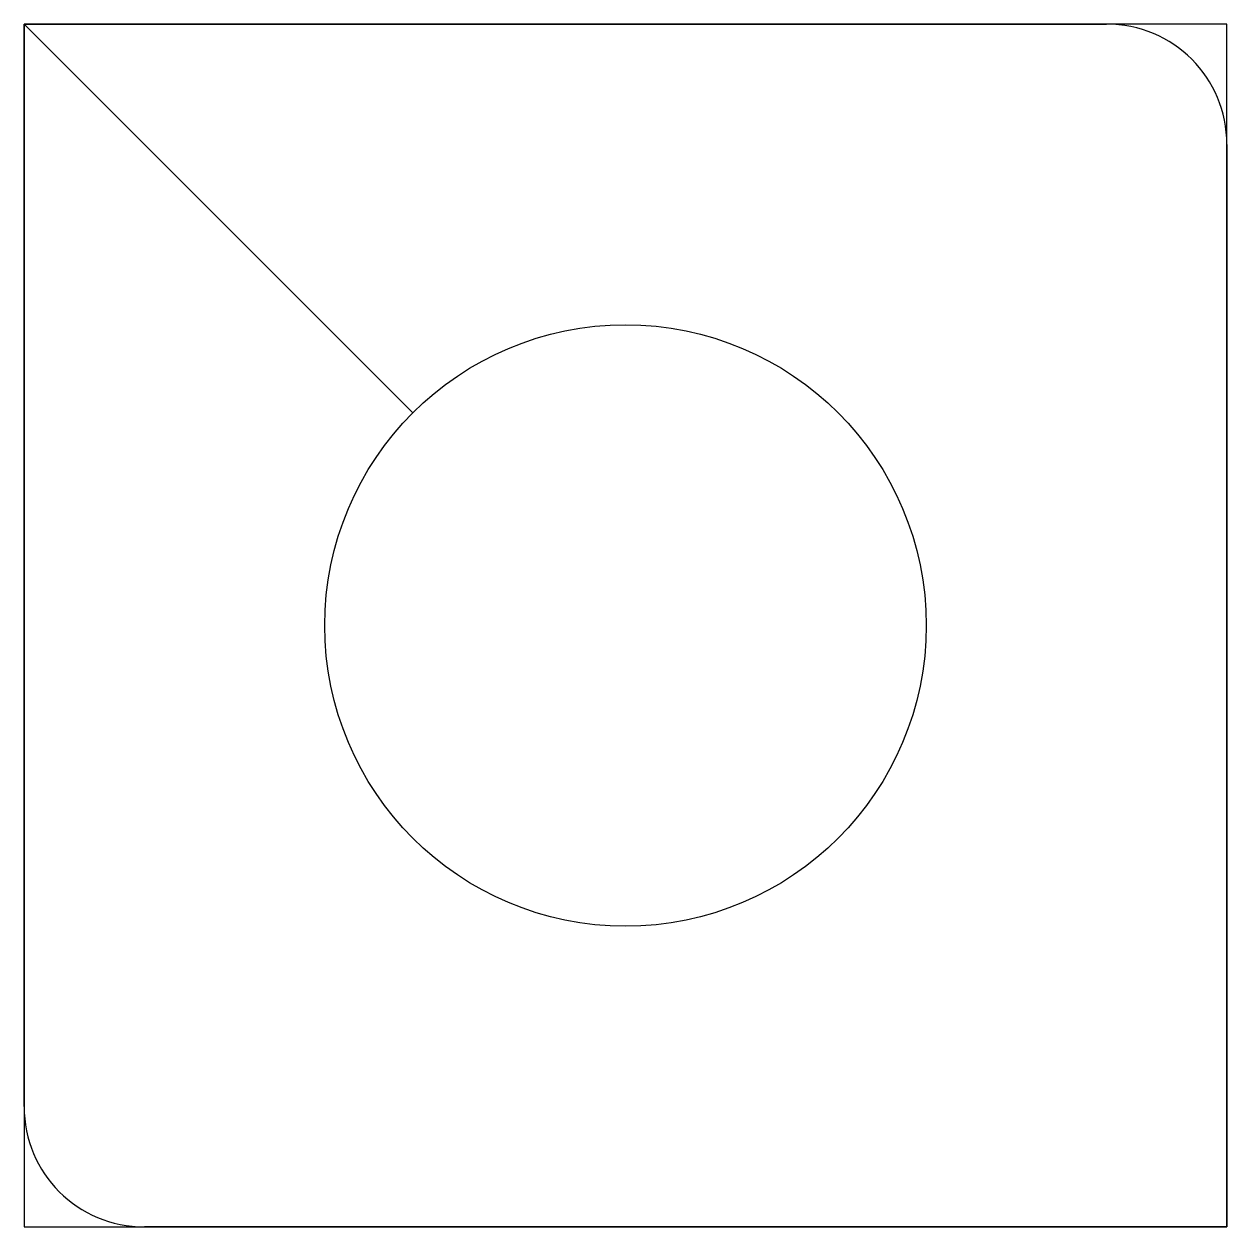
# Model space of a CAD drawing. Header units: metres. Extents: x 0 to 100, y 0 to 100.
import ezdxf

# ---------------------------------------------------------------- set-up
doc = ezdxf.new("R2010")
doc.units = ezdxf.units.M

msp = doc.modelspace()

# ---------------------------------------------------------------- linework, layer by layer
at = {"layer": 'AUXI-DATA', "color": 1, "linetype": 'CONTINUOUS'}
for p, q in [((100, 100), (0, 100)), ((0, 100), (0, 0)), ((100, 0), (100, 100)), ((0, 0), (100, 0))]:
    msp.add_line(p, q, dxfattribs=at)
at = {"layer": 'CUT01', "color": 1, "linetype": 'CONTINUOUS'}
for p, q in [((32.3, 67.7), (0, 100)), ((0, 100), (90, 100)), ((0, 10), (0, 100)), ((100, 90), (100, 0)), ((100, 0), (10, 0))]:
    msp.add_line(p, q, dxfattribs=at)
msp.add_circle((50, 50), 25, dxfattribs=at)
for centre, start, end in [((90, 90), 0, 90), ((10, 10), 180, 270)]:
    msp.add_arc(centre, 10, start, end, dxfattribs=at)

doc.saveas('drawing.dxf')
